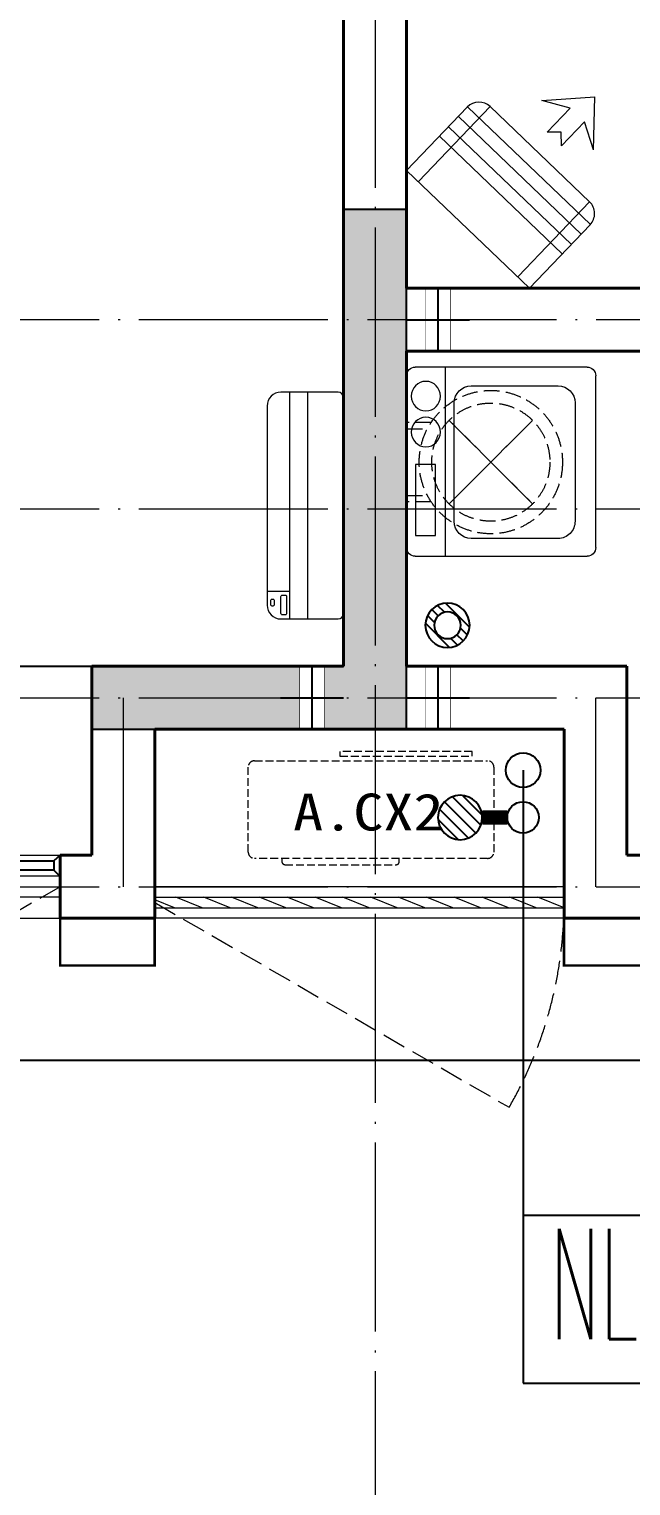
# Model space of a CAD drawing. Extents: x 27938 to 650306, y -92720 to 1524912.
# Drawn here: x 287918 to 289829, y 516839 to 521463 of the extents above; entities that cross this region are included whole.
import ezdxf

# ---------------------------------------------------------------- set-up
doc = ezdxf.new("R2010")
doc.units = 0
doc.header["$LTSCALE"] = 1000
doc.header["$MEASUREMENT"] = 0
for name, pattern in [('$1$DASH', [0.35, 0.25, -0.1]), ('DASH', [0.35, 0.25, -0.1]), ('DOTE', [2.42, 2, -0.2, 0.02, -0.2])]:
    doc.linetypes.add(name, pattern=pattern)
for name, color, linetype in [('3-栏杆1', 135, 'Continuous'), ('3.5方案汇报，与郭总、侯月琴确定户型_t8$0$2020.03.04 -1安徽标准化洋房户型(UA）_t8_t8$0$看线', 154, 'Continuous'), ('COLUMN', 9, 'Continuous'), ('DIM_凝结', 3, 'Continuous'), ('DIM_污水', 3, 'Continuous'), ('EQUIP_地漏', 7, 'Continuous'), ('PIPE-凝结', 150, 'N'), ('VPIPE-凝结', 150, 'Continuous'), ('VPIPE-污水', 2, 'W'), ('机电标识类', 1, 'Continuous'), ('看线', 251, 'Continuous')]:
    doc.layers.add(name, color=color, linetype=linetype)
for name, color, linetype, lineweight in [('DOTE', 19, 'DOTE', 9), ('LVTRY', 1, 'Continuous', 13), ('PUB_HATCH', 8, 'Continuous', 9), ('WALL', 9, 'Continuous', 40), ('WINDOW', 8, 'Continuous', 15), ('平面-空调室内机', 176, 'Continuous', 9), ('平面-空调预留孔', 173, 'Continuous', 15), ('空调', 76, 'Continuous', 13), ('粉刷', 251, 'Continuous', 9)]:
    doc.layers.add(name, color=color, linetype=linetype, lineweight=lineweight)
doc.styles.add('_TWT_SERIAL', font='simplex.shx', dxfattribs={"width": 0.6, "oblique": 10, "height": 3, "bigfont": 'aadri.shx'})
doc.styles.get("Standard").update_dxf_attribs({"font": 'gbenor.shx', "bigfont": 'gbcbig.shx'})
doc.styles.add('黑体', font='simhei.ttf')
doc.linetypes.add('N', pattern='A,3,-0.2,["N",Standard,S=0.25,R=0,X=-0.1,Y=-0.115],-0.2', length=3.4)
doc.linetypes.add('W', pattern='A,3,-0.2,["W",Standard,S=0.25,R=0,X=-0.1,Y=-0.115],-0.2', length=3.4)

# ---------------------------------------------------------------- blocks, each defined once
blk = doc.blocks.new('FGDGDRGSDGDG')
at = {"layer": 'DOTE', "linetype": 'DOTE', "ltscale": 0.3}
for p, q in [((507082.5, 523848.5), (507082.5, 513948.5)), ((488182.5, 517748.5), (546982.5, 517748.5)), ((488182.5, 517148.5), (546982.5, 517148.5)), ((488182.5, 516548.5), (546982.5, 516548.5)), ((506282.5, 516548.5), (506282.5, 515948.5)), ((507782.5, 516548.5), (507782.5, 515948.5)), ((488182.5, 515948.5), (546982.5, 515948.5))]:
    blk.add_line(p, q, dxfattribs=at)
blk = doc.blocks.new('gdfgdgdgr')
at = {"layer": 'PUB_HATCH'}
blk.add_hatch(color=256, dxfattribs=at).paths.add_polyline_path([(493277.6, 520713.9), (493277.6, 520513.9), (494277.6, 520513.9), (494277.6, 522163.9), (494077.6, 522163.9), (494077.6, 520713.9)])
at = {"layer": 'COLUMN', "color": 8}
for p, q in [((494277.6, 522163.9), (494077.6, 522163.9)), ((494077.6, 522163.9), (494077.6, 520713.9)), ((494277.6, 520513.9), (494277.6, 522163.9)), ((493277.6, 520713.9), (493277.6, 520513.9)), ((494077.6, 520713.9), (493277.6, 520713.9)), ((493277.6, 520513.9), (494277.6, 520513.9))]:
    blk.add_line(p, q, dxfattribs=at)
blk = doc.blocks.new('RECTANG')
at = {"color": 0}
for p, q in [((1, 1), (0, 1)), ((0, 1), (0, 0)), ((1, 0), (1, 1)), ((0, 0), (1, 0))]:
    blk.add_line(p, q, dxfattribs=at)
blk = doc.blocks.new('洗衣机')
at = {"layer": 'LVTRY', "color": 0}
for p, q in [((3790993.7, 243444.5), (3790993.7, 242899.1)), ((3791567.4, 243472.1), (3791021, 243472.1)), ((3791116.5, 243472.1), (3791116.5, 242871.5)), ((3791594.6, 242899.1), (3791594.6, 243444.5)), ((3791199, 243412.7), (3791474.9, 243412.7)), ((3791145.1, 242982.5), (3791145.1, 243358)), ((3791528.8, 243358), (3791528.8, 242982.5)), ((3791474.9, 242927.8), (3791199, 242927.8)), ((3791021, 242871.5), (3791567.4, 242871.5))]:
    blk.add_line(p, q, dxfattribs=at)
at = {"layer": 'LVTRY', "color": 0, "extrusion": (0, 0, -1)}
for centre, major_axis, start_param, end_param in [((3791021, 243444.5), (0, 27.6), -1.570796, 0), ((3791567.4, 243444.5), (0, 27.6), 0, 1.570796), ((3791055.1, 243379.8), (0, 46.9), 3.141593, 9.424778), ((3791199, 243358), (0, 54.7), 4.712389, 6.283185), ((3791474.9, 243358), (0, 54.7), 0, 1.570796), ((3791055.1, 243265.7), (0, 46.9), 3.141593, 9.424778), ((3791199, 242982.5), (0, 54.7), 3.141593, 4.712389), ((3791474.9, 242982.5), (0, 54.7), 1.570796, 3.141593), ((3791021, 242899.1), (0, 27.6), 3.141593, 4.712389), ((3791567.4, 242899.1), (0, 27.6), 1.570796, 3.141593)]:
    blk.add_ellipse(centre, major_axis=major_axis, ratio=0.986385, start_param=start_param, end_param=end_param, dxfattribs=at)
at = {"layer": 'LVTRY', "color": 8, "xscale": 63.25620569481588, "yscale": 224.5369532744355, "zscale": 64.12934308941763, "rotation": 180}
blk.add_blockref('RECTANG', (3791085.2, 243162.4), dxfattribs=at)
blk = doc.blocks.new('dnfhfn')
at = {"color": 0, "linetype": '$1$DASH', "ltscale": 0.2}
for p, q in [((101.9, 495, 0), (121.9, 495, 0)), ((101.9, 417.2, 0), (101.9, 495, 0)), ((121.9, 495, 0), (121.9, 429, 0)), ((353.1, 495, 0), (333.1, 495, 0)), ((333.1, 495, 0), (333.1, 429, 0)), ((353.1, 417.2, 0), (353.1, 495, 0))]:
    blk.add_line(p, q, dxfattribs=at)
at = {"color": 0, "linetype": '$1$DASH', "ltscale": 0.2, "elevation": 0}
for points in [[(94.9, 360.1), (94.9, 360.1), (360.1, 94.9), (360.1, 94.9)], [(360.1, 360.1), (94.9, 94.9), (94.9, 94.9), (360.1, 360.1)]]:
    blk.add_lwpolyline(points, close=True, dxfattribs=at)
at = {"color": 0, "linetype": '$1$DASH', "ltscale": 0.2}
for radius in [227.5, 187.5]:
    blk.add_circle((227.5, 227.5, 0), radius, dxfattribs=at)
blk = doc.blocks.new('ferre')
at = {"layer": '平面-空调预留孔', "color": 0, "linetype": 'DASH', "ltscale": 0.1}
for p, q in [((93392.7, 115403.5), (93392.7, 115393.5)), ((93402.7, 115383.5), (93755.6, 115383.5)), ((93765.6, 115393.5), (93765.6, 115403.5))]:
    blk.add_line(p, q, dxfattribs=at)
blk.add_lwpolyline([(93996.7, 115742.6), (93576.8, 115742.6), (93576.8, 115727.5), (93996.7, 115727.5)], close=True, dxfattribs=at)
blk.add_lwpolyline([(94045.9, 115403.5), (93305.9, 115403.5, -0.414214), (93285.9, 115423.5), (93285.9, 115693.5, -0.414214), (93305.9, 115713.5), (94045.9, 115713.5, -0.414214), (94065.9, 115693.5), (94065.9, 115423.5, -0.414214)], format="xyb", close=True, dxfattribs=at)
for centre, start, end in [((93402.7, 115393.5), 180, 270), ((93755.6, 115393.5), 270, 0)]:
    blk.add_arc(centre, 10, start, end, dxfattribs=at)
at = {"layer": '平面-空调预留孔', "color": 0, "linetype": 'DASH', "ltscale": 0.1, "style": '黑体', "width": 1.2}
blk.add_text('A.CX2', height=117.05, dxfattribs=at).set_placement((93428.3, 115492.1))
blk = doc.blocks.new('fergve')
at = {"layer": '平面-空调预留孔', "color": 8, "linetype": 'DASH', "ltscale": 0.1}
blk.add_blockref('ferre', (25670, -60415.8), dxfattribs=at)
blk = doc.blocks.new('dasdasf1sa2f31as32f')
at = {"color": 0}
for p, q in [((-116, 585.6), (43.3, 640.5)), ((82.7, 476.6), (43.3, 640.5)), ((-22.8, 585.5), (-116, 585.6)), ((-22.8, 585.5), (-73.4, 493.2)), ((32.4, 555.1), (-18.1, 462.9)), ((82.7, 476.6), (32.4, 555.1)), ((-269.8, 524.3), (-427.7, 236.5)), ((-269.8, 524.3), (113.7, 314)), ((-473.5, 259.7), (-339.5, 504)), ((114.7, 208.4), (-359.1, 468.2)), ((134.6, 245.5), (-338.8, 505.1)), ((-31.3, 504.4), (-73.4, 493.2)), ((-18.1, 462.9), (-31.3, 504.4)), ((92.6, 168.8), (-380.9, 428.5)), ((72.3, 131.9), (-401.1, 391.6)), ((113.7, 314), (-44.2, 26.2)), ((0, 0), (-473.5, 259.7)), ((134, 244.4), (0, 0))]:
    blk.add_line(p, q, dxfattribs=at)
for centre, start, end in [((-294.5, 479.4), 61.2593, 151.2593), ((89, 269), 331.2593, 61.2593)]:
    blk.add_arc(centre, 51.3, start, end, dxfattribs=at)
blk = doc.blocks.new('dongkong')
at = {"color": 0}
blk.add_wipeout([(-603756, 210771), (-603756, 210570.8), (-603836, 210570.8), (-603836, 210771)], dxfattribs=at)
at = {"layer": '机电标识类', "color": 0, "linetype": 'DASH', "ltscale": 400}
for p, q in [((-603796, 210771), (-603796, 210570.8)), ((-603896, 210670.7), (-603696, 210670.7))]:
    blk.add_line(p, q, dxfattribs=at)
at = {"layer": '空调', "color": 0, "linetype": 'DASH', "const_width": 2}
blk.add_lwpolyline([(-603756, 210771), (-603756, 210570.8), (-603836, 210570.8), (-603836, 210771)], close=True, dxfattribs=at)
blk = doc.blocks.new('A$C001338C2')
at = {"color": 0}
for p, q in [((845, 303.6), (55, 303.6)), ((109.1, 214.8), (109.1, 303.6)), ((0, 248.6), (0, 22)), ((900, 22), (900, 248.6)), ((22, 0), (878, 0))]:
    blk.add_line(p, q, dxfattribs=at)
at = {"color": 0, "lineweight": 5}
for p, q in [((900, 214.8), (0, 214.8)), ((900, 143.2), (0, 143.2))]:
    blk.add_line(p, q, dxfattribs=at)
at = {"color": 0}
for points in [[(89.2, 226.4), (22.2, 226.4, -0.414214), (16.7, 231.9), (16.7, 243.1, -0.414214), (22.2, 248.6), (89.2, 248.6, -0.414214), (94.7, 243.1), (94.7, 231.9, -0.414214)], [(73.1, 275), (56.8, 275, -0.414214), (51.3, 280.5), (51.3, 283.4, -0.414214), (56.8, 288.9), (73.1, 288.9, -0.414214), (78.6, 283.4), (78.6, 280.5, -0.414214)]]:
    blk.add_lwpolyline(points, format="xyb", close=True, dxfattribs=at)
for centre, radius, start, end in [((55, 248.6), 55, 90, 180), ((845, 248.6), 55, 360, 90), ((22, 22), 22, 180, 270), ((878, 22), 22, 270, 360)]:
    blk.add_arc(centre, radius, start, end, dxfattribs=at)
blk = doc.blocks.new('$WINLIB2D$00000001')
at = {"color": 0}
for points in [[(-0.5, 0.5), (-0.5, -0.5)], [(-0.5, 0.5), (0.5, 0.5)], [(0.5, -0.5), (0.5, 0.5)], [(0.5, 0.1667), (-0.5, 0.1667)], [(0.5, -0.1667), (-0.5, -0.1667)], [(-0.5, -0.5), (0.5, -0.5)]]:
    blk.add_lwpolyline(points, dxfattribs=at)
blk = doc.blocks.new('$WINLIB2D$00000039')
at = {"color": 0}
for points in [[(-0.5, 0.5), (-0.5, -0.5)], [(0.5, 0.5), (-0.5, 0.5)], [(0.5, -0.5), (0.5, 0.5)], [(-0.5, 0.1667), (0.5, 0.1667)], [(-0.3839, -0.1667), (-0.448, 0.1667)], [(-0.3159, -0.1667), (-0.38, 0.1667)], [(-0.2479, -0.1667), (-0.312, 0.1667)], [(-0.1799, -0.1667), (-0.244, 0.1667)], [(-0.1119, -0.1667), (-0.176, 0.1667)], [(-0.0439, -0.1667), (-0.108, 0.1667)], [(0.0241, -0.1667), (-0.04, 0.1667)], [(0.0921, -0.1667), (0.028, 0.1667)], [(0.16, -0.1667), (0.0959, 0.1667)], [(0.228, -0.1667), (0.1639, 0.1667)], [(0.296, -0.1667), (0.2319, 0.1667)], [(0.364, -0.1667), (0.2999, 0.1667)], [(0.432, -0.1667), (0.3679, 0.1667)], [(0.5, -0.1667), (0.4359, 0.1667)], [(-0.4519, -0.1667), (-0.5, 0.0836)], [(-0.5, -0.1667), (0.5, -0.1667)], [(0.5, -0.5), (-0.5, -0.5)]]:
    blk.add_lwpolyline(points, dxfattribs=at)
blk = doc.blocks.new('$TwtSys$00000141')
for p, q in [((-141.3, 11.5), (-15.1, 137.7)), ((-141.3, 11.5), (-15.1, 137.7)), ((-130.8, -52.6), (52.6, 130.8)), ((-130.8, -52.6), (52.6, 130.8)), ((-99.7, -99.7), (99.7, 99.7)), ((-99.7, -99.7), (99.7, 99.7)), ((-48.5, -130.6), (131.4, 49.3)), ((-48.5, -130.6), (131.4, 49.3)), ((17.1, -138.4), (138.4, -17.1)), ((17.1, -138.4), (138.4, -17.1))]:
    blk.add_line(p, q)
blk.add_circle((0, 0), 141)
blk.add_circle((0, 0), 141)
blk = doc.blocks.new('$TwtSys$00000543')
for p, q in [((-140.4, -12.8), (12.8, 140.4)), ((18.7, 82.5), (62.6, 126.4)), ((59.8, 59.8), (99.7, 99.7)), ((-12.8, -140.4), (140.4, 12.8)), ((82.5, 18.7), (126.4, 62.6)), ((-126.4, -62.6), (-82.5, -18.7)), ((-99.7, -99.7), (-59.8, -59.8)), ((-62.6, -126.4), (-18.7, -82.5))]:
    blk.add_line(p, q)
for radius in [141, 84.6]:
    blk.add_circle((0, 0), radius)

msp = doc.modelspace()

# ---------------------------------------------------------------- linework, layer by layer
at = {"color": 8, "const_width": 8}
for points in [[(288316.6, 518640.4), (288316.6, 518490.4), (288016.6, 518490.4), (288016.6, 518640.4)], [(289916.6, 518640.4), (289916.6, 518490.4), (289616.6, 518490.4), (289616.6, 518640.4)]]:
    msp.add_lwpolyline(points, dxfattribs=at)
at = {"layer": '3-栏杆1', "color": 8}
for p, q in [((287996.3, 518822.7), (288016.6, 518840.4)), ((288016.6, 518840.4), (287996.3, 518822.7)), ((286436.8, 518822.6), (287996.3, 518822.6)), ((287996.3, 518793.4), (286436.8, 518793.3)), ((287996.3, 518822.7), (287996.3, 518793.4)), ((288016.6, 518773.5), (287996.3, 518793.4))]:
    msp.add_line(p, q, dxfattribs=at)
at = {"layer": '3.5方案汇报，与郭总、侯月琴确定户型_t8$0$2020.03.04 -1安徽标准化洋房户型(UA）_t8_t8$0$看线', "color": 8, "ltscale": 10}
msp.add_line((285916.6, 519440.4), (288116.6, 519440.4), dxfattribs=at)
at = {"layer": 'DIM_凝结'}
for p, q in [((289486.6, 518960.4), (289486.6, 517164.3)), ((289486.6, 517164.3), (290304.1, 517164.3))]:
    msp.add_line(p, q, dxfattribs=at)
at = {"layer": 'DIM_污水'}
for p, q in [((289486.6, 519110.4), (289486.6, 517697.9)), ((289486.6, 517697.9), (290541.8, 517697.9))]:
    msp.add_line(p, q, dxfattribs=at)
at = {"layer": 'PIPE-凝结', "const_width": 45}
msp.add_lwpolyline([(289436.6, 518960.4), (289357.1, 518960.4)], dxfattribs=at)
at = {"layer": 'VPIPE-凝结'}
msp.add_circle((289486.6, 518960.4), 50, dxfattribs=at)
at = {"layer": 'VPIPE-污水'}
msp.add_circle((289486.6, 519110.4), 55, dxfattribs=at)
at = {"layer": 'WALL', "color": 8}
for p, q in [((288916.6, 523640.4), (288916.6, 520540.4)), ((288116.6, 519440.4), (288116.6, 518840.4)), ((289816.6, 519440.4), (289816.6, 518840.4)), ((288316.6, 519240.4), (288316.6, 518740.4)), ((289616.6, 519240.4), (289616.6, 518740.4)), ((288116.6, 518840.4), (288016.6, 518840.4)), ((288016.6, 518840.4), (288016.6, 518640.4)), ((289816.6, 518840.4), (289916.6, 518840.4)), ((288316.6, 518640.4), (288316.6, 518740.4)), ((289616.6, 518740.4), (289616.6, 518640.4)), ((288016.6, 518640.4), (288216.6, 518640.4)), ((288216.6, 518640.4), (288316.6, 518640.4)), ((289616.6, 518640.4), (289716.6, 518640.4)), ((289716.6, 518640.4), (289916.6, 518640.4))]:
    msp.add_line(p, q, dxfattribs=at)
at = {"layer": 'WINDOW', "color": 8, "linetype": 'DASH', "ltscale": 0.3}
for points in [[(288016.6, 518740.4), (287323.8, 518340.4, -0.131652), (287216.6, 518740.4)], [(288316.6, 518690.4), (289442.4, 518040.4, 0.131652), (289616.6, 518690.4)]]:
    msp.add_lwpolyline(points, format="xyb", dxfattribs=at)

# ---------------------------------------------------------------- block references
msp.add_blockref('FGDGDRGSDGDG', (-218065.9, 2792))
at = {"color": 8}
msp.add_blockref('gdfgdgdgr', (-205160.8, -1273.4), dxfattribs=at)
at = {"layer": 'EQUIP_地漏', "xscale": 0.5, "yscale": -0.5, "zscale": 0.5}
for name, p, rotation in [('$TwtSys$00000543', (289246.6, 519570.4), 180), ('$TwtSys$00000141', (289286.6, 518960.4), 359.999999999987)]:
    msp.add_blockref(name, p, dxfattribs=dict(at, rotation=rotation))
at = {"layer": 'WINDOW'}
for name, p, xscale, yscale, zscale in [('$WINLIB2D$00000001', (287216.6, 518740.4), 1600, -200, 1600), ('$WINLIB2D$00000039', (288966.6, 518690.4), 1299.999999983003, 100, 1299.999999983003)]:
    msp.add_blockref(name, p, dxfattribs=dict(at, xscale=xscale, yscale=yscale, zscale=zscale))
at = {"layer": '平面-空调预留孔', "color": 8}
for name, p, rotation in [('dasdasf1sa2f31as32f', (289506.8, 520640.4), 344.9999999966897), ('dnfhfn', (289611.7, 519860.8, 0), 90.00000000000001)]:
    msp.add_blockref(name, p, dxfattribs=dict(at, rotation=rotation))
at = {"layer": '平面-空调预留孔', "color": 8, "xscale": 0.800000000046565, "yscale": 0.800000000046565, "zscale": 0.800000000046565, "rotation": 90.00000023343017}
msp.add_blockref('A$C001338C2', (288916.5, 519590.4), dxfattribs=at)
at = {"layer": '平面-空调预留孔', "color": 8}
msp.add_blockref('fergve', (169657.9, 463842.8), dxfattribs=at)
at = {"layer": '粉刷', "color": 8}
msp.add_blockref('洗衣机', (-3501877.2, 276918), dxfattribs=at)

# ---------------------------------------------------------------- texts
at = {"layer": 'DIM_凝结', "color": 7, "style": '_TWT_SERIAL', "width": 0.48}
msp.add_text('NL-4', height=350, dxfattribs=at).set_placement((289572.4, 517304.3))

# ---------------------------------------------------------------- next in the draw order: block references
at = {"layer": '平面-空调室内机', "color": 8, "ltscale": 0.3, "xscale": -1, "rotation": 180}
for p in [(893012.7, 731211.1), (892612.6, 730011.3), (893012.7, 730011.3)]:
    msp.add_blockref('dongkong', p, dxfattribs=at)

# ---------------------------------------------------------------- next in the draw order: linework, layer by layer
at = {"layer": 'WALL', "color": 8}
for p, q in [((289116.6, 523740.4), (289116.6, 520640.4)), ((289916.6, 520640.4), (289116.6, 520640.4)), ((288916.6, 520540.4), (288916.6, 519440.4)), ((289116.6, 520440.4), (289916.6, 520440.4)), ((289116.6, 520440.4), (289116.6, 519440.4)), ((288116.6, 519440.4), (288916.6, 519440.4)), ((289116.6, 519440.4), (289816.6, 519440.4)), ((288316.6, 519240.4), (289016.6, 519240.4)), ((289016.6, 519240.4), (289616.6, 519240.4))]:
    msp.add_line(p, q, dxfattribs=at)
at = {"layer": '看线', "color": 8}
msp.add_lwpolyline([(274516.6, 519840.4), (274516.6, 518190.4), (297116.6, 518190.4), (297116.6, 519690.4), (299516.6, 519690.4)], dxfattribs=at)

doc.saveas('drawing.dxf')
